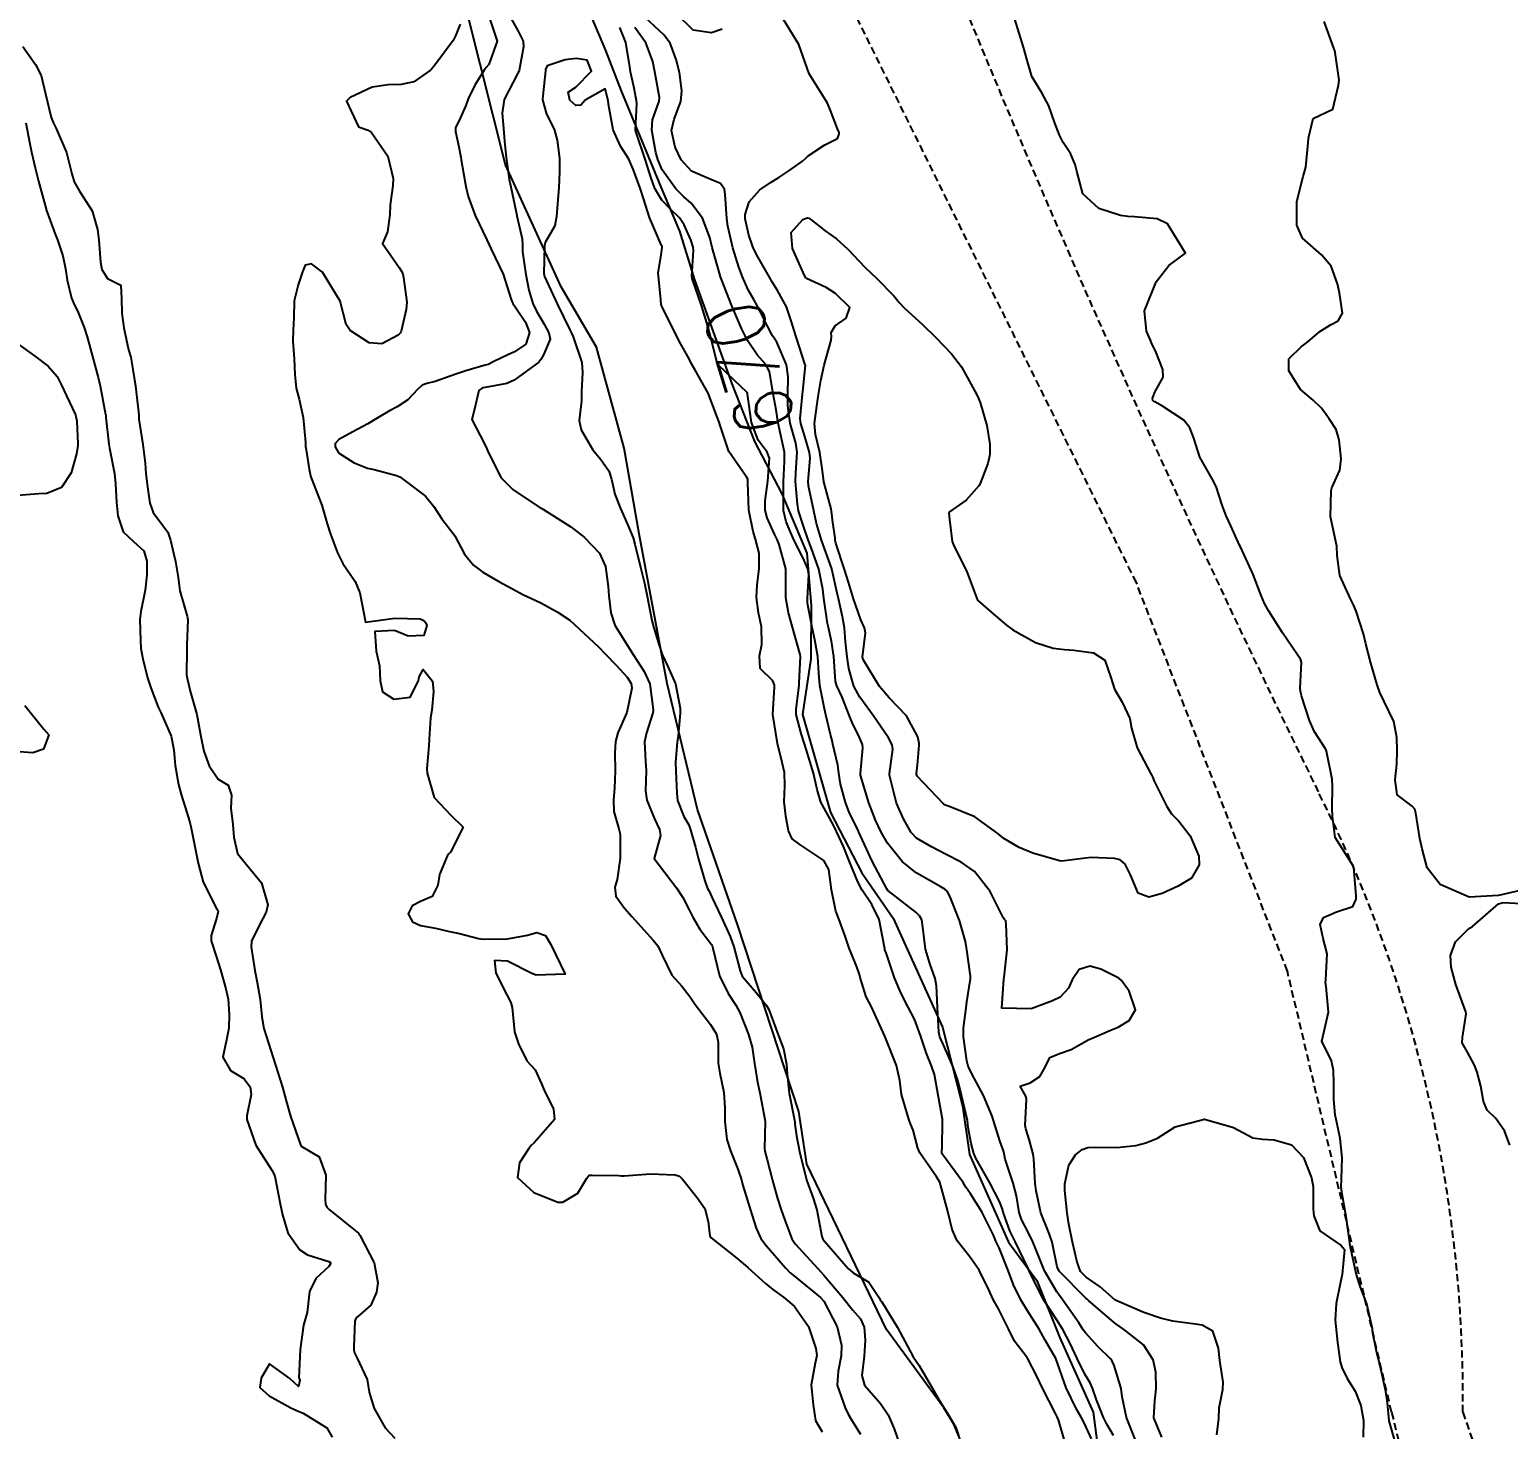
# Model space of a CAD drawing. Header units: metres. Extents: x 292545 to 299085, y 7450245 to 7463078.
# Drawn here: x 296262.7 to 296364.2, y 7455748.8 to 7455844.9 of the extents above; entities that cross this region are included whole.
import ezdxf
from ezdxf.enums import TextEntityAlignment as Align

# ---------------------------------------------------------------- set-up
doc = ezdxf.new("R2010")
doc.units = ezdxf.units.M
doc.linetypes.add('DASHED', pattern=[0.75, 0.5, -0.25])
for name, color, linetype in [('Cotas', 45, 'Continuous'), ('Curvas de Nivel 1m', 11, 'Continuous'), ('Curvas de Nivel 5m', 15, 'Continuous'), ('Hidrografia', 140, 'Continuous'), ('Vias Secundárias', 230, 'DASHED')]:
    doc.layers.add(name, color=color, linetype=linetype)
doc.styles.add('Style-STANDARD', font='STANDARD.shx')

msp = doc.modelspace()

# ---------------------------------------------------------------- linework, layer by layer
at = {"layer": 'Curvas de Nivel 1m', "flags": 128}
for points, elevation in [([(296295.49, 7455846.09), (296296.22, 7455844.77), (296296.56, 7455844.08), (296296.58, 7455843.7), (296296.29, 7455842.08), (296296.26, 7455842.01), (296296.19, 7455841.89), (296295.24, 7455840.09), (296295.11, 7455839.14), (296295.21, 7455838.09), (296295.27, 7455837.22), (296295.38, 7455836.1), (296295.6, 7455834.59), (296295.7, 7455834.09), (296296.08, 7455832.35), (296296.12, 7455832.13), (296296.13, 7455832.09), (296296.48, 7455830.51), (296296.5, 7455830.08), (296296.51, 7455829.62), (296296.74, 7455828.08), (296296.94, 7455827), (296297.21, 7455826.07), (296297.48, 7455825.55), (296297.99, 7455824.67), (296298.32, 7455824.06), (296298.4, 7455823.64), (296297.96, 7455822.55), (296297.78, 7455822.24), (296297.64, 7455822.06), (296295.94, 7455820.81), (296295.44, 7455820.59), (296293.94, 7455820.32), (296293.76, 7455820.28), (296293.52, 7455820.11), (296293.21, 7455818.82), (296293.02, 7455818.12), (296293.89, 7455816.44), (296294.07, 7455816.11), (296294.17, 7455815.82), (296295.04, 7455814.1), (296295.85, 7455813.31), (296297.73, 7455812.06), (296297.8, 7455812.02), (296297.83, 7455812), (296297.96, 7455811.93), (296299.82, 7455810.74), (296300.75, 7455810.03), (296301.8, 7455808.94), (296302.2, 7455808.01), (296302.4, 7455806.64), (296302.44, 7455806.01), (296302.57, 7455804.83), (296302.85, 7455804), (296303.72, 7455802.59), (296304.1, 7455801.99), (296304.87, 7455800.81), (296305.25, 7455799.97), (296305.48, 7455798.17), (296305.45, 7455797.97), (296305.02, 7455796.61), (296304.89, 7455795.98), (296304.95, 7455794.65), (296305, 7455793.98), (296304.96, 7455792.62), (296305.04, 7455791.98), (296305.58, 7455790.7), (296305.91, 7455789.97), (296305.98, 7455789.55), (296305.55, 7455787.97), (296307.09, 7455785.95), (296307.52, 7455785.3), (296307.98, 7455784.41), (296308.2, 7455783.94), (296308.68, 7455783.11), (296309.48, 7455782.07), (296309.56, 7455781.92), (296309.59, 7455781.81), (296310.04, 7455779.91), (296310.64, 7455778.71), (296311.16, 7455777.9), (296311.43, 7455777.39), (296312.03, 7455775.89), (296312.28, 7455775.01), (296312.44, 7455773.89), (296312.65, 7455772.61), (296312.8, 7455771.89), (296313.16, 7455770.06), (296313.18, 7455769.88), (296313.13, 7455768.06), (296313.15, 7455767.88), (296313.3, 7455767.29), (296313.67, 7455765.87), (296314.02, 7455764.62), (296314.27, 7455763.86), (296314.52, 7455763.13), (296315.01, 7455761.85), (296315.24, 7455761.51), (296316.78, 7455759.83), (296317.21, 7455759.37), (296318.5, 7455757.82), (296319.18, 7455756.99), (296319.73, 7455756.36), (296319.98, 7455755.8), (296320.05, 7455754.91), (296319.96, 7455753.8), (296319.81, 7455752.48), (296320, 7455751.8), (296321.1, 7455750.56), (296321.62, 7455749.77), (296322.04, 7455748.81), (296322.39, 7455747.77)], 669), ([(296338.61, 7455748.04), (296337.98, 7455749.58), (296337.69, 7455751.01), (296337.61, 7455751.59), (296337.14, 7455753.15), (296337.01, 7455753.46), (296336.9, 7455753.59), (296336.01, 7455754.47), (296335.16, 7455755.4), (296335.01, 7455755.62), (296334.7, 7455756.09), (296333.62, 7455757.64), (296333.2, 7455758.22), (296332.35, 7455759.65), (296331.75, 7455761.14), (296331.56, 7455761.66), (296331.25, 7455762.28), (296330.77, 7455763.18), (296330.61, 7455763.67), (296330.42, 7455764.82), (296330.2, 7455765.68), (296329.66, 7455767.33), (296329.58, 7455767.69), (296329.53, 7455767.9), (296329.32, 7455768.52), (296328.94, 7455769.69), (296328.75, 7455770.29), (296328.16, 7455771.7), (296327.37, 7455773.18), (296327.12, 7455773.71), (296327.01, 7455774.09), (296326.79, 7455775.72), (296326.8, 7455776.32), (296326.97, 7455777.71), (296327.03, 7455778.12), (296327.27, 7455779.71), (296327.27, 7455779.9), (296327.02, 7455781.71), (296326.92, 7455782.28), (296326.51, 7455783.72), (296325.86, 7455785.39), (296325.67, 7455785.73), (296325.52, 7455785.87), (296325.23, 7455786.03), (296323.54, 7455786.99), (296322.57, 7455787.77), (296321.57, 7455789.02), (296321.14, 7455789.78), (296320.75, 7455790.61), (296320.29, 7455791.79), (296319.73, 7455793.69), (296319.72, 7455793.8), (296319.88, 7455795.56), (296319.86, 7455795.8), (296319.65, 7455796.28), (296319.15, 7455797.3), (296318.95, 7455797.81), (296318.46, 7455799.04), (296318.09, 7455799.82), (296318, 7455800.13), (296317.88, 7455801.83), (296317.73, 7455802.89), (296317.53, 7455803.83), (296317.46, 7455804.11), (296317.21, 7455805.84), (296317.14, 7455806.46), (296316.86, 7455807.84), (296316.33, 7455809.32), (296316.13, 7455809.85), (296315.82, 7455810.72), (296315.46, 7455811.85), (296315.39, 7455812.3), (296315.26, 7455813.86), (296315.27, 7455814.46), (296315.37, 7455815.86), (296315.27, 7455816.48), (296314.89, 7455817.86), (296314.73, 7455819.05), (296314.73, 7455819.86), (296314.75, 7455821.05), (296314.64, 7455821.86), (296313.97, 7455823.43), (296313.79, 7455823.7), (296313.68, 7455823.87), (296313.34, 7455824.52), (296312.64, 7455825.89), (296312.42, 7455826.3), (296312.01, 7455827.02), (296311.62, 7455827.9), (296311.37, 7455828.57), (296310.95, 7455829.91), (296310.6, 7455831.38), (296310.53, 7455831.92), (296310.43, 7455833.58), (296310.38, 7455833.92), (296310.1, 7455834.31), (296309.44, 7455834.59), (296308.11, 7455835.17), (296307.4, 7455835.95), (296306.99, 7455836.82), (296306.74, 7455837.96), (296306.92, 7455838.73), (296307.38, 7455839.95), (296307.45, 7455840.67), (296307.29, 7455841.95), (296307.07, 7455842.83), (296306.64, 7455843.96), (296306.22, 7455844.52), (296304.63, 7455845.99)], 671), ([(296310.23, 7455844.91), (296309.48, 7455844.67), (296308.23, 7455844.85), (296307.08, 7455845.96)], 672), ([(296292.23, 7455845.26), (296291.91, 7455844.45), (296291.75, 7455844.14), (296290.49, 7455842.45), (296290.26, 7455842.16), (296290.19, 7455842.09), (296289.04, 7455841.31), (296288.18, 7455841.12), (296287.28, 7455841.09), (296286.18, 7455840.93), (296284.67, 7455840.22), (296284.43, 7455839.96), (296285.26, 7455838.21), (296285.91, 7455837.97), (296286.14, 7455837.82), (296287.26, 7455836.19), (296287.63, 7455834.66), (296287.61, 7455834.18), (296287.42, 7455832.85), (296287.39, 7455832.19), (296287.24, 7455831.01), (296286.89, 7455830.19), (296288.03, 7455828.54), (296288.26, 7455828.18), (296288.33, 7455827.86), (296288.56, 7455826.17), (296288.52, 7455825.66), (296288.17, 7455824.18), (296288.11, 7455824.05), (296287.98, 7455823.91), (296286.86, 7455823.3), (296285.97, 7455823.37), (296284.67, 7455824.22), (296284.4, 7455824.63), (296284, 7455826.23), (296282.77, 7455828.24), (296282.03, 7455828.81), (296281.58, 7455828.71), (296281.41, 7455828.26), (296281.1, 7455827.35), (296280.83, 7455826.27), (296280.82, 7455825.1), (296280.77, 7455824.27), (296280.75, 7455823.49), (296280.83, 7455822.27), (296280.88, 7455821.21), (296280.98, 7455820.26), (296281.17, 7455819.5), (296281.45, 7455818.26), (296281.6, 7455816.54), (296281.62, 7455816.25), (296281.65, 7455816.03), (296281.87, 7455814.7), (296281.96, 7455814.25), (296282.01, 7455814.1), (296282.72, 7455812.24), (296283.09, 7455810.96), (296283.32, 7455810.23), (296283.8, 7455808.97), (296284.18, 7455808.23), (296285.01, 7455806.98), (296285.35, 7455806.21), (296285.74, 7455804.21), (296287.75, 7455804.47), (296289.49, 7455804.42), (296289.74, 7455804.31), (296289.88, 7455804.16), (296289.94, 7455803.96), (296289.73, 7455803.29), (296288.67, 7455803.23), (296287.73, 7455803.63), (296286.38, 7455803.55), (296286.47, 7455802.2), (296286.7, 7455801.19), (296286.74, 7455800.19), (296286.9, 7455799.41), (296287.68, 7455798.91), (296288.79, 7455799.06), (296289.36, 7455800.16), (296289.41, 7455800.45), (296289.7, 7455800.94), (296290.34, 7455800.15), (296290.4, 7455799.44), (296290.28, 7455798.15), (296290.2, 7455797.62), (296290.11, 7455796.16), (296290.08, 7455795.71), (296289.95, 7455794.16), (296289.96, 7455793.82), (296290.45, 7455792.15), (296291.59, 7455790.95), (296292.43, 7455790.13), (296291.56, 7455788.41), (296291.42, 7455788.27), (296291.33, 7455788.14), (296290.81, 7455786.87), (296290.69, 7455786.15), (296290.3, 7455785.37), (296289.51, 7455785.01), (296288.94, 7455784.73), (296288.66, 7455784.17), (296288.96, 7455783.63), (296289.5, 7455783.38), (296290.53, 7455783.19), (296291.49, 7455782.97), (296292.18, 7455782.82), (296293.49, 7455782.48), (296293.81, 7455782.43), (296295.49, 7455782.45), (296296.86, 7455782.7), (296297.49, 7455782.89), (296298.1, 7455782.68), (296298.46, 7455782.06), (296299.45, 7455780.04), (296297.45, 7455779.97), (296297.14, 7455780.07), (296295.47, 7455780.92), (296294.59, 7455780.97), (296294.67, 7455780.1), (296295.44, 7455778.62), (296295.72, 7455778.09), (296295.79, 7455777.73), (296295.96, 7455776.08), (296296.24, 7455775.24), (296296.81, 7455774.08), (296297.38, 7455773.46), (296297.81, 7455772.51), (296298, 7455772.06), (296298.64, 7455770.75), (296298.7, 7455770.05), (296297.32, 7455768.45), (296297.11, 7455768.27), (296296.95, 7455768.07), (296296.3, 7455767.08), (296296.16, 7455766.08), (296297.28, 7455765.04), (296298.93, 7455764.38), (296299.27, 7455764.38), (296300.3, 7455765), (296300.93, 7455766.02), (296301.09, 7455766.23), (296301.3, 7455766.24), (296303.1, 7455766.2), (296303.29, 7455766.19), (296303.49, 7455766.19), (296305.3, 7455766.31), (296306.99, 7455766.25), (296307.29, 7455766.15), (296307.5, 7455765.95), (296308.49, 7455764.71), (296309.04, 7455763.93), (296309.25, 7455763.04), (296309.38, 7455762.06), (296309.46, 7455761.93), (296311.22, 7455760.54), (296311.99, 7455759.89), (296313.2, 7455758.78), (296313.71, 7455758.38), (296314.43, 7455757.86), (296314.85, 7455757.51), (296315.19, 7455757.2), (296316.15, 7455755.84), (296316.66, 7455754.33), (296316.72, 7455753.84), (296316.61, 7455753.31), (296316.32, 7455751.84), (296316.47, 7455750.47), (296316.57, 7455749.84), (296316.64, 7455749.39), (296317.08, 7455748.61)], 671), ([(296335.58, 7455748.12), (296335.09, 7455749.17), (296334.86, 7455749.62), (296334.55, 7455750.17), (296333.84, 7455751.63), (296333.14, 7455753.64), (296332.41, 7455754.91), (296331.99, 7455755.65), (296331.18, 7455756.91), (296330.72, 7455757.67), (296330.23, 7455758.7), (296329.86, 7455759.68), (296329.24, 7455761.23), (296329.02, 7455761.69), (296328.84, 7455762.11), (296328.04, 7455763.7), (296327.28, 7455764.94), (296326.96, 7455765.4), (296326.76, 7455765.72), (296325.31, 7455767.72), (296325.3, 7455767.74), (296325.32, 7455768.27), (296325.36, 7455769.73), (296325.34, 7455770.07), (296325.06, 7455771.73), (296324.79, 7455773.15), (296324.6, 7455773.74), (296324.24, 7455774.59), (296323.86, 7455775.75), (296323.42, 7455776.95), (296323, 7455777.76), (296322.5, 7455778.71), (296322.06, 7455779.77), (296321.47, 7455781.49), (296321.4, 7455781.71), (296321.38, 7455781.78), (296321.36, 7455781.89), (296321, 7455783.79), (296320.49, 7455784.81), (296319.83, 7455785.8), (296319.53, 7455786.38), (296318.95, 7455787.81), (296318.54, 7455788.79), (296318.07, 7455789.82), (296317.91, 7455790.16), (296317.58, 7455790.76), (296316.99, 7455791.84), (296316.74, 7455792.7), (296316.48, 7455793.84), (296315.99, 7455795.49), (296315.88, 7455795.85), (296315.65, 7455796.56), (296315.31, 7455797.85), (296315.29, 7455798.23), (296315.5, 7455799.85), (296315.51, 7455800.03), (296315.59, 7455801.85), (296315.57, 7455801.99), (296315.05, 7455803.86), (296314.77, 7455804.84), (296314.59, 7455805.86), (296314.6, 7455807.04), (296314.59, 7455807.86), (296314.14, 7455809.54), (296313.99, 7455809.87), (296313.82, 7455810.23), (296313.31, 7455811.36), (296313.18, 7455811.88), (296313.18, 7455812.54), (296313.36, 7455813.88), (296313.46, 7455815.45), (296313.31, 7455815.88), (296312.7, 7455816.7), (296312.23, 7455817.9), (296311.97, 7455819.86), (296311.97, 7455819.9), (296311.96, 7455819.93), (296311.93, 7455819.97), (296311.04, 7455820.81), (296309.95, 7455821.86), (296309.91, 7455821.92), (296309.88, 7455821.99), (296309.4, 7455823.93), (296309.17, 7455824.74), (296308.8, 7455825.93), (296308.16, 7455827.8), (296308.14, 7455827.94), (296308.26, 7455829.72), (296308.23, 7455829.94), (296308.06, 7455830.44), (296307.6, 7455831.48), (296307.29, 7455831.95), (296306.68, 7455832.56), (296306.08, 7455833.17), (296305.6, 7455833.97), (296305.32, 7455834.76), (296304.94, 7455835.98), (296304.31, 7455837.82), (296304.28, 7455837.99), (296304.35, 7455839.81), (296304.34, 7455839.99), (296304.18, 7455840.86), (296303.92, 7455841.99), (296303.87, 7455842.32), (296303.61, 7455844), (296303.2, 7455845.03)], 669), ([(296340.4, 7455748.23), (296339.86, 7455749.56), (296339.93, 7455750.74), (296340.01, 7455751.56), (296339.99, 7455752.71), (296339.82, 7455753.56), (296339.15, 7455754.59), (296337.87, 7455755.58), (296337.17, 7455756.08), (296335.38, 7455757.62), (296335.28, 7455757.71), (296335.19, 7455757.78), (296333.37, 7455759.64), (296333.22, 7455759.94), (296332.88, 7455761.64), (296332.67, 7455762.22), (296332.1, 7455763.65), (296331.78, 7455765.15), (296331.72, 7455765.66), (296331.62, 7455767.35), (296331.58, 7455767.66), (296331.32, 7455768.6), (296331.07, 7455769.4), (296331.03, 7455769.66), (296331.12, 7455771.43), (296331.06, 7455771.66), (296330.69, 7455772.35), (296331.37, 7455772.56), (296332.03, 7455773), (296332.41, 7455773.65), (296332.73, 7455774.31), (296333.39, 7455774.58), (296334.18, 7455774.85), (296335.4, 7455775.54), (296335.57, 7455775.62), (296336.85, 7455776.16), (296337.42, 7455776.4), (296338.16, 7455776.85), (296338.59, 7455777.58), (296338.17, 7455778.86), (296337.65, 7455779.59), (296337.45, 7455779.76), (296336.23, 7455780.38), (296335.46, 7455780.57), (296334.74, 7455780.35), (296334.26, 7455779.63), (296334, 7455779.08), (296333.44, 7455778.44), (296332.9, 7455778.19), (296331.43, 7455777.66), (296329.43, 7455777.69), (296329.57, 7455779.69), (296329.59, 7455779.83), (296329.78, 7455781.69), (296329.72, 7455783.46), (296329.69, 7455783.69), (296329.6, 7455783.79), (296329.51, 7455783.93), (296328.63, 7455785.7), (296327.54, 7455787.08), (296326.62, 7455787.72), (296325.56, 7455788.26), (296324.59, 7455788.77), (296323.57, 7455789.37), (296323.2, 7455789.76), (296322.66, 7455790.69), (296322.2, 7455791.77), (296321.7, 7455793.7), (296321.7, 7455793.78), (296321.93, 7455795.49), (296321.89, 7455795.78), (296321.65, 7455796.26), (296320.59, 7455797.79), (296319.68, 7455799.04), (296319.26, 7455799.81), (296318.91, 7455801.02), (296318.8, 7455801.81), (296318.7, 7455802.84), (296318.62, 7455803.82), (296318.49, 7455804.56), (296318.2, 7455805.82), (296318.12, 7455806.18), (296317.78, 7455807.74), (296317.76, 7455807.83), (296317.75, 7455807.86), (296317.03, 7455809.84), (296316.69, 7455810.98), (296316.51, 7455811.84), (296316.15, 7455813.56), (296316.13, 7455813.85), (296316.27, 7455815.46), (296316.22, 7455815.85), (296315.89, 7455816.94), (296315.62, 7455817.85), (296315.58, 7455818.18), (296315.73, 7455819.85), (296315.75, 7455820.04), (296315.94, 7455821.85), (296315.93, 7455821.87), (296315.27, 7455823.86), (296314.95, 7455824.89), (296314.63, 7455825.86), (296314.01, 7455826.98), (296313.67, 7455827.53), (296313.46, 7455827.88), (296312.66, 7455829.28), (296312.36, 7455829.9), (296312.27, 7455830.11), (296312.06, 7455830.76), (296311.8, 7455831.9), (296311.8, 7455832.18), (296312.08, 7455833.05), (296312.8, 7455833.89), (296313.58, 7455834.4), (296314.11, 7455834.72), (296314.79, 7455835.18), (296315.73, 7455835.85), (296315.94, 7455836.04), (296316.13, 7455836.22), (296317.28, 7455836.98), (296318.14, 7455837.41), (296318.25, 7455837.71), (296318.25, 7455837.82), (296318.15, 7455838.07), (296317.67, 7455839.34), (296317.46, 7455839.83), (296316.19, 7455841.85), (296315.48, 7455843.86), (296314.24, 7455845.87)], 672), ([(296356.38, 7455748.07), (296356.01, 7455749.37), (296355.9, 7455750.59), (296355.79, 7455751.37), (296355.39, 7455753.13), (296355.33, 7455753.38), (296355.15, 7455754.15), (296354.9, 7455755.38), (296354.87, 7455755.68), (296354.49, 7455757.39), (296354.06, 7455758.53), (296353.77, 7455759.39), (296353.37, 7455761.26), (296353.34, 7455761.4), (296353.24, 7455762.09), (296353.06, 7455763.4), (296352.79, 7455764.92), (296352.73, 7455765.41), (296352.75, 7455765.95), (296352.79, 7455767.41), (296352.66, 7455768.75), (296352.51, 7455769.41), (296352.31, 7455770.38), (296352.23, 7455771.42), (296352.23, 7455772.56), (296352.2, 7455773.42), (296352.05, 7455774.08), (296351.4, 7455775.43), (296351.86, 7455777.42), (296351.69, 7455779.18), (296351.65, 7455779.43), (296351.66, 7455779.63), (296351.76, 7455781.43), (296351.49, 7455782.47), (296351.29, 7455783.43), (296351.51, 7455783.91), (296352.41, 7455784.31), (296353.52, 7455784.67), (296353.75, 7455785.17), (296353.75, 7455785.4), (296353.6, 7455787.35), (296353.58, 7455787.4), (296353.54, 7455787.47), (296352.31, 7455789.41), (296352.12, 7455790.88), (296352.11, 7455791.41), (296352.12, 7455792.91), (296352.1, 7455793.42), (296351.71, 7455795.35), (296351.69, 7455795.42), (296351.64, 7455795.51), (296350.89, 7455796.67), (296350.56, 7455797.44), (296350, 7455799.14), (296349.92, 7455799.45), (296349.91, 7455799.66), (296350.01, 7455801.45), (296349.93, 7455801.66), (296349.72, 7455801.96), (296348.69, 7455803.46), (296347.76, 7455804.95), (296347.46, 7455805.47), (296347.23, 7455806.02), (296346.68, 7455807.48), (296345.81, 7455809.36), (296345.75, 7455809.49), (296345.15, 7455810.82), (296344.83, 7455811.51), (296344.56, 7455812.23), (296344.13, 7455813.52), (296343.86, 7455814.05), (296343.03, 7455815.53), (296342.6, 7455816.83), (296342.34, 7455817.54), (296341.91, 7455818.06), (296340.45, 7455819.02), (296339.92, 7455819.33), (296339.79, 7455819.43), (296339.78, 7455819.56), (296339.93, 7455819.99), (296340.49, 7455821.01), (296340.48, 7455821.55), (296339.97, 7455822.83), (296339.73, 7455823.32), (296339.62, 7455823.57), (296339.36, 7455824.19), (296339.21, 7455825.57), (296340.02, 7455827.56), (296340.9, 7455828.69), (296342.04, 7455829.54), (296340.8, 7455831.55), (296340.08, 7455831.9), (296338.53, 7455832.03), (296338.08, 7455832.05), (296337.56, 7455832.12), (296336.08, 7455832.6), (296334.99, 7455833.62), (296334.58, 7455835.16), (296334.46, 7455835.63), (296334.13, 7455836.37), (296333.63, 7455837.13), (296333.38, 7455837.64), (296333.05, 7455838.54), (296332.65, 7455839.65), (296332.18, 7455840.55), (296331.49, 7455841.67), (296331.18, 7455842.7), (296330.92, 7455843.67), (296330.32, 7455845.59)], 673), ([(296365.02, 7455785.78), (296363.52, 7455785.42), (296361.52, 7455785.31), (296359.53, 7455786.19), (296358.63, 7455787.34), (296358.28, 7455788.63), (296358.13, 7455789.34), (296357.86, 7455791.08), (296357.79, 7455791.35), (296357.6, 7455791.56), (296356.58, 7455792.34), (296356.44, 7455793.37), (296356.55, 7455794.45), (296356.56, 7455795.37), (296356.55, 7455796.27), (296356.35, 7455797.37), (296355.68, 7455798.75), (296355.37, 7455799.38), (296355.19, 7455799.89), (296354.76, 7455801.39), (296354.42, 7455802.7), (296354.25, 7455803.39), (296353.76, 7455804.96), (296353.58, 7455805.4), (296353.36, 7455805.81), (296352.63, 7455807.41), (296352.45, 7455808.77), (296352.43, 7455809.41), (296352.03, 7455811.22), (296352, 7455811.42), (296352.03, 7455813.24), (296352.08, 7455813.42), (296352.64, 7455814.64), (296352.73, 7455815.41), (296352.59, 7455816.72), (296352.37, 7455817.42), (296351.91, 7455818.15), (296351.38, 7455818.89), (296350.8, 7455819.44), (296349.93, 7455820.18), (296349.12, 7455821.46), (296349.14, 7455822.28), (296349.97, 7455823.1), (296350.44, 7455823.44), (296351.26, 7455824.15), (296351.99, 7455824.62), (296352.51, 7455824.9), (296352.81, 7455825.41), (296352.62, 7455826.81), (296352.47, 7455827.42), (296352.04, 7455828.65), (296351.37, 7455829.43), (296350.06, 7455830.56), (296349.68, 7455831.45), (296349.69, 7455833.05), (296349.77, 7455833.44), (296350.11, 7455834.8), (296350.26, 7455835.29), (296350.3, 7455835.44), (296350.46, 7455837.11), (296350.47, 7455837.44), (296350.81, 7455838.78), (296352.16, 7455839.42), (296352.53, 7455841.07), (296352.58, 7455841.42), (296352.31, 7455843.32), (296352.28, 7455843.42), (296352.21, 7455843.62), (296351.55, 7455845.43)], 674), ([(296262.21, 7455843.73), (296263.07, 7455842.48), (296263.45, 7455841.74), (296263.76, 7455840.47), (296264.15, 7455838.85), (296264.3, 7455838.46), (296264.5, 7455838.09), (296265.21, 7455836.45), (296265.57, 7455834.98), (296265.73, 7455834.44), (296266.09, 7455833.79), (296266.96, 7455832.43), (296267.32, 7455831.17), (296267.42, 7455830.43), (296267.53, 7455828.92), (296267.62, 7455828.42), (296268.02, 7455827.8), (296268.94, 7455827.33), (296268.97, 7455826.41), (296269, 7455825.41), (296269.13, 7455824.4), (296269.46, 7455822.89), (296269.61, 7455822.4), (296269.67, 7455822.12), (296269.93, 7455820.4), (296270.15, 7455818.63), (296270.16, 7455818.4), (296270.17, 7455818.14), (296270.44, 7455816.39), (296270.59, 7455815.11), (296270.65, 7455814.39), (296270.75, 7455813.49), (296270.92, 7455812.38), (296271.16, 7455811.72), (296271.82, 7455810.84), (296272.15, 7455810.37), (296272.34, 7455809.83), (296272.68, 7455808.36), (296272.87, 7455807.26), (296272.99, 7455806.36), (296273.48, 7455804.61), (296273.53, 7455804.35), (296273.47, 7455802.61), (296273.46, 7455802.35), (296273.45, 7455800.59), (296273.48, 7455800.35), (296273.68, 7455799.46), (296274.02, 7455798.35), (296274.14, 7455797.87), (296274.42, 7455796.34), (296274.64, 7455795.33), (296274.99, 7455794.34), (296275.61, 7455793.42), (296276.29, 7455793), (296276.53, 7455792.32), (296276.49, 7455791.42), (296276.63, 7455790.31), (296276.69, 7455789.44), (296276.94, 7455788.31), (296277.54, 7455787.58), (296278.58, 7455786.29), (296279.02, 7455784.78), (296278.92, 7455784.29), (296278.42, 7455783.36), (296277.9, 7455782.3), (296277.87, 7455781.91), (296278.12, 7455780.29), (296278.28, 7455779.46), (296278.5, 7455778.29), (296278.61, 7455777.1), (296278.74, 7455776.29), (296279.38, 7455774.28), (296280.04, 7455772.27), (296280.29, 7455771.33), (296280.58, 7455770.27), (296281.26, 7455768.32), (296281.28, 7455768.26), (296281.31, 7455768.23), (296282.54, 7455767.48), (296283, 7455766.23), (296282.95, 7455764.55), (296282.98, 7455764.23), (296283.07, 7455764.04), (296283.26, 7455763.84), (296285.03, 7455762.43), (296285.24, 7455762.25), (296285.28, 7455762.21), (296285.34, 7455762.11), (296286.32, 7455760.2), (296286.57, 7455758.83), (296286.48, 7455758.2), (296286.09, 7455757.3), (296285.18, 7455756.5), (296285.04, 7455756.35), (296284.99, 7455756.21), (296284.92, 7455754.44), (296284.92, 7455754.21), (296284.97, 7455754.04), (296285.14, 7455753.71), (296285.84, 7455752.2), (296285.97, 7455751.34), (296286.32, 7455750.2), (296287.08, 7455748.88), (296287.75, 7455748.18)], 672), ([(296333.83, 7455747.63), (296333.31, 7455749.42), (296333.22, 7455749.64), (296333.1, 7455749.86), (296332.19, 7455751.65), (296331.86, 7455752.39), (296331.18, 7455753.67), (296331.17, 7455753.7), (296331.14, 7455753.73), (296330.3, 7455754.82), (296329.88, 7455755.68), (296329.18, 7455757.09), (296328.83, 7455757.69), (296328.53, 7455758.36), (296327.87, 7455759.7), (296327.23, 7455760.62), (296326.35, 7455761.72), (296326.01, 7455762.49), (296325.72, 7455763.73), (296325.62, 7455764.08), (296325.28, 7455765.34), (296325.17, 7455765.74), (296324.93, 7455766.11), (296323.8, 7455767.76), (296323.65, 7455768.09), (296323.33, 7455769.33), (296323.16, 7455769.76), (296323.03, 7455770.07), (296322.54, 7455771.77), (296322.42, 7455772.72), (296322.19, 7455773.77), (296321.4, 7455775.78), (296320.47, 7455777.79), (296320.11, 7455778.47), (296319.69, 7455779.81), (296319.65, 7455780), (296319.46, 7455780.54), (296318.94, 7455781.82), (296318.66, 7455782.64), (296318.22, 7455783.82), (296318.03, 7455784.35), (296317.73, 7455785.83), (296317.54, 7455787.21), (296317.2, 7455787.83), (296315.56, 7455788.93), (296315.03, 7455789.32), (296314.77, 7455789.86), (296314.59, 7455790.87), (296314.48, 7455791.87), (296314.52, 7455792.95), (296314.49, 7455793.87), (296314.33, 7455794.57), (296314.01, 7455795.87), (296313.7, 7455797.85), (296313.69, 7455797.87), (296313.82, 7455799.74), (296313.81, 7455799.87), (296313.7, 7455800.16), (296312.84, 7455801.02), (296312.79, 7455801.88), (296312.94, 7455802.67), (296312.93, 7455803.88), (296312.71, 7455804.84), (296312.57, 7455805.89), (296312.63, 7455806.75), (296312.77, 7455807.89), (296312.75, 7455808.94), (296312.52, 7455809.89), (296312.35, 7455810.42), (296312.04, 7455811.9), (296311.98, 7455813.78), (296311.99, 7455813.9), (296311.98, 7455814.01), (296311.87, 7455814.2), (296310.68, 7455815.91), (296310.05, 7455817.77), (296310.01, 7455817.92), (296309.91, 7455818.23), (296309.26, 7455819.93), (296308.35, 7455821.54), (296308.12, 7455821.94), (296307.96, 7455822.28), (296307.35, 7455823.34), (296307.04, 7455823.95), (296306.08, 7455825.89), (296306.03, 7455825.97), (296306.03, 7455825.99), (296306.01, 7455826.33), (296305.84, 7455827.97), (296305.83, 7455828.17), (296306.04, 7455829.43), (296306.1, 7455829.93), (296306.09, 7455829.97), (296306.09, 7455830), (296306.05, 7455830.07), (296305.22, 7455831.98), (296304.84, 7455833.23), (296304.59, 7455833.99), (296304.11, 7455835.31), (296303.82, 7455835.99), (296303.25, 7455836.88), (296302.74, 7455838), (296302.41, 7455839.77), (296302.4, 7455840.01), (296302.18, 7455840.81), (296300.81, 7455840.03), (296300.51, 7455839.69), (296300.17, 7455839.67), (296299.77, 7455840.04), (296299.64, 7455840.58), (296300.18, 7455840.93), (296301.25, 7455842.02), (296300.96, 7455842.78), (296300.2, 7455842.9), (296299.44, 7455842.81), (296298.2, 7455842.4), (296298.1, 7455842.15), (296298.09, 7455842.06), (296297.9, 7455840.34), (296297.88, 7455840.06), (296298.16, 7455839.07), (296298.69, 7455838.05), (296298.9, 7455837.29), (296299.04, 7455836.05), (296299.05, 7455835.11), (296299.01, 7455834.05), (296298.93, 7455833.2), (296298.84, 7455832.05), (296298.72, 7455831.4), (296298.06, 7455830.27), (296298.02, 7455830.06), (296297.98, 7455828.1), (296297.99, 7455828.06), (296297.99, 7455828.03), (296298.02, 7455827.93), (296298.88, 7455826.05), (296299.77, 7455824.26), (296299.88, 7455824.04), (296299.98, 7455823.8), (296300.59, 7455822.03), (296300.63, 7455821.35), (296300.56, 7455820.03), (296300.55, 7455819.4), (296300.4, 7455818.04), (296300.53, 7455817.4), (296301.35, 7455816.03), (296301.88, 7455815.37), (296302.43, 7455814.58), (296302.61, 7455814.01), (296302.86, 7455812.99), (296303.23, 7455812), (296303.42, 7455811.58), (296303.82, 7455810.7), (296304.12, 7455809.99), (296304.23, 7455809.56), (296304.62, 7455807.98), (296304.88, 7455806.87), (296305.06, 7455805.98), (296305.4, 7455804.32), (296305.48, 7455803.97), (296305.73, 7455803.12), (296306.11, 7455801.97), (296306.47, 7455801.2), (296307.01, 7455799.96), (296307.34, 7455798.29), (296307.34, 7455797.95), (296307.21, 7455796.39), (296307.14, 7455795.96), (296307.01, 7455794.58), (296307.03, 7455793.96), (296307.1, 7455792.46), (296307.16, 7455791.95), (296307.58, 7455790.86), (296307.92, 7455790.29), (296308.04, 7455789.94), (296308.38, 7455788.76), (296308.59, 7455787.93), (296309.02, 7455786.44), (296309.22, 7455785.92), (296309.32, 7455785.72), (296309.52, 7455785.32), (296310.18, 7455783.91), (296310.77, 7455782.62), (296311.03, 7455781.9), (296311.46, 7455780.27), (296311.59, 7455779.9), (296312.56, 7455778.77), (296313.26, 7455777.88), (296313.43, 7455777.6), (296314.06, 7455775.87), (296314.43, 7455774.9), (296314.63, 7455773.86), (296314.68, 7455773.16), (296314.82, 7455771.86), (296315.18, 7455770.01), (296315.21, 7455769.85), (296315.22, 7455769.74), (296315.32, 7455768.94), (296315.54, 7455767.85), (296315.6, 7455767.55), (296316.03, 7455765.84), (296316.47, 7455764.64), (296316.73, 7455763.84), (296317.07, 7455762.01), (296317.14, 7455761.83), (296317.24, 7455761.69), (296318.87, 7455759.81), (296319.21, 7455759.53), (296320.29, 7455758.88), (296321.02, 7455757.78), (296321.08, 7455757.67), (296321.19, 7455757.53), (296322.27, 7455755.77), (296323.15, 7455754.1), (296323.34, 7455753.76), (296323.74, 7455753.15), (296324.58, 7455751.75), (296325.11, 7455750.79), (296325.79, 7455749.73), (296326.26, 7455748.9), (296326.66, 7455747.72)], 668), ([(296262.41, 7455838.49), (296262.68, 7455837.04), (296262.8, 7455836.48), (296263.04, 7455835.4), (296263.28, 7455834.47), (296263.74, 7455832.81), (296263.83, 7455832.47), (296264.07, 7455831.78), (296264.43, 7455830.83), (296264.57, 7455830.46), (296264.94, 7455829.36), (296265.13, 7455828.45), (296265.25, 7455827.69), (296265.55, 7455826.45), (296265.67, 7455826.12), (296265.99, 7455825.45), (296266.41, 7455824.44), (296266.61, 7455823.8), (296266.98, 7455822.43), (296267.38, 7455820.99), (296267.51, 7455820.42), (296267.88, 7455818.45), (296267.89, 7455818.42), (296267.91, 7455818.25), (296268.1, 7455816.42), (296268.15, 7455816.15), (296268.5, 7455814.41), (296268.57, 7455813.7), (296268.64, 7455812.41), (296268.73, 7455811.51), (296269.08, 7455810.41), (296269.81, 7455809.73), (296270.5, 7455809.09), (296270.72, 7455808.39), (296270.72, 7455807.44), (296270.6, 7455806.39), (296270.3, 7455804.94), (296270.24, 7455804.39), (296270.28, 7455802.94), (296270.31, 7455802.39), (296270.43, 7455801.67), (296270.76, 7455800.38), (296271, 7455799.7), (296271.49, 7455798.37), (296271.67, 7455798), (296272.38, 7455796.36), (296272.56, 7455795.43), (296272.65, 7455794.36), (296272.9, 7455793.06), (296273.08, 7455792.36), (296273.58, 7455790.77), (296273.7, 7455790.35), (296273.74, 7455790.18), (296274.11, 7455788.34), (296274.24, 7455787.65), (296274.59, 7455786.34), (296275.51, 7455784.54), (296275.59, 7455784.42), (296275.61, 7455784.33), (296275.5, 7455783.86), (296275.14, 7455782.68), (296275.13, 7455782.33), (296275.47, 7455781.26), (296275.77, 7455780.33), (296276.15, 7455779.03), (296276.3, 7455778.32), (296276.36, 7455777.25), (296276.35, 7455776.32), (296276.19, 7455775.53), (296275.93, 7455774.32), (296276.47, 7455773.41), (296277.37, 7455772.86), (296277.8, 7455772.3), (296277.89, 7455771.76), (296277.58, 7455770.3), (296277.58, 7455770.05), (296278.21, 7455768.29), (296279.3, 7455766.58), (296279.46, 7455766.28), (296279.52, 7455766.05), (296279.86, 7455764.27), (296280.02, 7455763.51), (296280.4, 7455762.27), (296281.23, 7455761.1), (296281.74, 7455760.76), (296283.22, 7455760.3), (296283.32, 7455760.23), (296283.32, 7455760.13), (296283.22, 7455759.96), (296282.31, 7455759.14), (296281.88, 7455758.25), (296281.73, 7455756.81), (296281.57, 7455756.25), (296281.48, 7455755.94), (296281.24, 7455754.26), (296281.16, 7455752.3), (296281.17, 7455752.26), (296281.22, 7455752.16), (296281.12, 7455751.71), (296280.54, 7455752.27), (296279.13, 7455753.28), (296278.57, 7455752.29), (296278.47, 7455751.64), (296279.11, 7455751.08), (296280.61, 7455750.26), (296281.1, 7455750.03), (296281.46, 7455749.89), (296283.08, 7455748.87), (296283.44, 7455748.23)], 673), ([(296261.96, 7455823.25), (296263.01, 7455822.48), (296263.95, 7455821.78), (296264.55, 7455821.07), (296264.86, 7455820.46), (296265.2, 7455819.73), (296265.81, 7455818.44), (296265.91, 7455817.99), (296265.98, 7455816.44), (296265.98, 7455816.34), (296265.88, 7455815.76), (296265.53, 7455814.45), (296264.86, 7455813.44), (296263.84, 7455813.04), (296263.31, 7455813.01), (296261.85, 7455812.89)], 674), ([(296262.34, 7455798.48), (296263.65, 7455796.86), (296263.98, 7455796.47), (296263.63, 7455795.49), (296262.88, 7455795.23), (296261.63, 7455795.32)], 674), ([(296364.31, 7455768.28), (296363.94, 7455769.27), (296363.34, 7455770.12), (296362.75, 7455770.69), (296362.5, 7455771.29), (296362.31, 7455772.35), (296362.06, 7455773.3), (296361.87, 7455773.79), (296361.4, 7455774.67), (296361.04, 7455775.31), (296361.05, 7455775.67), (296361.31, 7455777.31), (296361.28, 7455777.45), (296360.6, 7455779.32), (296360.28, 7455780.5), (296360.24, 7455781.32), (296360.57, 7455782.24), (296361.5, 7455783.17), (296361.59, 7455783.22), (296361.74, 7455783.31), (296363.52, 7455784.86), (296363.85, 7455784.95), (296365.52, 7455784.85)], 674), ([(296344.18, 7455748.41), (296344.33, 7455749.51), (296344.35, 7455750.26), (296344.6, 7455751.51), (296344.62, 7455752.01), (296344.39, 7455753.51), (296344.31, 7455754.35), (296343.91, 7455755.51), (296343.17, 7455755.93), (296342.7, 7455756), (296341.17, 7455756.2), (296340.32, 7455756.42), (296339.18, 7455756.81), (296337.32, 7455757.59), (296337.19, 7455757.67), (296336.17, 7455758.57), (296335.21, 7455759.23), (296334.83, 7455759.62), (296334.59, 7455760.26), (296334.27, 7455761.63), (296334.02, 7455762.87), (296333.92, 7455763.63), (296333.75, 7455765.17), (296333.74, 7455765.64), (296334.02, 7455766.92), (296334.49, 7455767.63), (296334.95, 7455767.99), (296335.32, 7455768.12), (296335.86, 7455768.15), (296337.32, 7455768.12), (296338.63, 7455768.27), (296339.32, 7455768.44), (296340.11, 7455768.78), (296341.33, 7455769.55), (296343.34, 7455770.08), (296345.33, 7455769.5), (296346.65, 7455768.8), (296347.33, 7455768.7), (296348.12, 7455768.66), (296349.32, 7455768.32), (296350.14, 7455767.44), (296350.69, 7455766.04), (296350.79, 7455765.43), (296350.8, 7455763.9), (296350.85, 7455763.43), (296351.25, 7455762.4), (296352.73, 7455761.41), (296352.96, 7455761.13), (296352.8, 7455759.41), (296352.68, 7455758.88), (296352.37, 7455757.41), (296352.32, 7455756.27), (296352.4, 7455755.41), (296352.48, 7455754.73), (296352.66, 7455753.41), (296352.76, 7455753.03), (296353.13, 7455752.26), (296353.69, 7455751.39), (296354.08, 7455750.42), (296354.25, 7455749.39), (296354.24, 7455748.23)], 673)]:
    msp.add_lwpolyline(points, dxfattribs=dict(at, elevation=elevation))
at = {"layer": 'Curvas de Nivel 1m', "elevation": 673, "flags": 128}
msp.add_lwpolyline([(296338.21, 7455797.58), (296338.32, 7455796.92), (296338.72, 7455795.58), (296339.63, 7455793.82), (296339.73, 7455793.67), (296339.77, 7455793.57), (296339.89, 7455793.29), (296340.75, 7455791.55), (296341.08, 7455791.04), (296341.58, 7455790.53), (296342.36, 7455789.53), (296342.94, 7455788.14), (296342.97, 7455787.53), (296342.44, 7455786.62), (296341.53, 7455786.07), (296340.43, 7455785.56), (296339.52, 7455785.32), (296338.78, 7455785.58), (296338.26, 7455786.86), (296337.9, 7455787.59), (296337.55, 7455787.88), (296337.16, 7455787.98), (296335.55, 7455788.03), (296335.17, 7455788), (296333.55, 7455787.8), (296333.38, 7455787.81), (296331.55, 7455788.34), (296330.61, 7455788.72), (296329.57, 7455789.34), (296329.14, 7455789.69), (296327.58, 7455790.83), (296325.75, 7455791.57), (296325.59, 7455791.62), (296325.52, 7455791.66), (296325.42, 7455791.73), (296323.62, 7455793.63), (296323.57, 7455793.76), (296323.57, 7455793.81), (296323.63, 7455794.37), (296323.75, 7455795.76), (296323.75, 7455795.87), (296323.65, 7455796.32), (296322.87, 7455797.77), (296321.68, 7455799.01), (296321.03, 7455799.79), (296319.92, 7455801.58), (296319.86, 7455801.8), (296320.07, 7455803.46), (296319.99, 7455803.8), (296319.75, 7455804.35), (296319.37, 7455805.41), (296319.24, 7455805.81), (296318.9, 7455806.94), (296318.63, 7455807.82), (296318.02, 7455809.62), (296317.97, 7455809.83), (296317.97, 7455809.98), (296317.83, 7455811.04), (296317.73, 7455811.83), (296317.7, 7455811.97), (296317.19, 7455813.84), (296317.1, 7455814.6), (296316.93, 7455815.84), (296316.64, 7455817.09), (296316.57, 7455817.84), (296316.72, 7455819.04), (296316.84, 7455819.84), (296316.99, 7455820.79), (296317.23, 7455821.84), (296317.71, 7455823.56), (296317.73, 7455823.82), (296317.71, 7455824.09), (296317.98, 7455824.55), (296318.74, 7455825.07), (296318.99, 7455825.81), (296318.01, 7455826.76), (296317.36, 7455827.18), (296316.02, 7455827.8), (296315.97, 7455827.85), (296315.88, 7455827.99), (296315.06, 7455829.86), (296314.96, 7455830.96), (296315.77, 7455831.85), (296315.99, 7455831.93), (296316.07, 7455831.96), (296316.17, 7455831.94), (296316.31, 7455831.85), (296317.3, 7455831.06), (296318.06, 7455830.53), (296318.86, 7455829.81), (296320.03, 7455828.54), (296320.83, 7455827.79), (296322.01, 7455826.6), (296322.37, 7455826.14), (296322.71, 7455825.77), (296323.99, 7455824.62), (296324.9, 7455823.74), (296325.96, 7455822.63), (296326.66, 7455821.72), (296327.58, 7455820.07), (296327.75, 7455819.71), (296327.93, 7455819.28), (296328.4, 7455817.7), (296328.61, 7455816.41), (296328.61, 7455815.7), (296328.47, 7455815.1), (296327.94, 7455813.71), (296327.85, 7455813.55), (296326.98, 7455812.58), (296325.83, 7455811.78), (296325.8, 7455811.76), (296325.78, 7455811.73), (296325.78, 7455811.68), (296325.83, 7455811.24), (296326.01, 7455809.73), (296326.14, 7455809.4), (296327, 7455807.72), (296327.76, 7455805.71), (296328.82, 7455804.76), (296329.75, 7455803.99), (296330.18, 7455803.68), (296331.73, 7455802.81), (296332.95, 7455802.42), (296333.72, 7455802.32), (296334.37, 7455802.28), (296335.72, 7455802.09), (296336.5, 7455801.6), (296336.9, 7455800.39), (296337.17, 7455799.6), (296337.68, 7455798.7)], close=True, dxfattribs=at)
at = {"layer": 'Curvas de Nivel 5m', "elevation": 670, "flags": 128}
for points in [[(296294.24, 7455845.68), (296294.77, 7455844.1), (296294.2, 7455842.48), (296294.02, 7455842.29), (296293.87, 7455842.11), (296293.23, 7455841.07), (296292.78, 7455840.12), (296292.62, 7455839.67), (296292.15, 7455838.65), (296291.97, 7455838.31), (296291.9, 7455838.13), (296291.9, 7455837.89), (296292.13, 7455836.83), (296292.27, 7455836.13), (296292.3, 7455835.95), (296292.62, 7455834.12), (296292.79, 7455833.42), (296293.25, 7455832.12), (296294.06, 7455830.46), (296294.21, 7455830.11), (296294.35, 7455829.8), (296295.18, 7455828.1), (296295.74, 7455826.36), (296295.84, 7455826.09), (296296, 7455825.84), (296296.71, 7455824.8), (296296.98, 7455824.08), (296296.75, 7455823.29), (296295.96, 7455822.75), (296295.5, 7455822.56), (296294.54, 7455822.1), (296294.15, 7455821.9), (296293.95, 7455821.84), (296292.62, 7455821.45), (296291.94, 7455821.22), (296290.51, 7455820.73), (296289.94, 7455820.59), (296289.62, 7455820.48), (296289.29, 7455820.17), (296288.63, 7455819.47), (296287.91, 7455818.98), (296287.38, 7455818.71), (296286.53, 7455818.2), (296285.9, 7455817.81), (296284.85, 7455817.26), (296283.89, 7455816.75), (296283.64, 7455816.47), (296283.64, 7455816.23), (296283.88, 7455815.83), (296284.95, 7455815.15), (296285.87, 7455814.78), (296286.33, 7455814.67), (296287.86, 7455814.28), (296288.08, 7455814.18), (296289.84, 7455812.85), (296290.42, 7455812.15), (296290.97, 7455811.29), (296291.81, 7455810.2), (296291.86, 7455810.13), (296292.53, 7455808.86), (296293.15, 7455808.12), (296293.79, 7455807.63), (296294.88, 7455807), (296295.77, 7455806.52), (296296.57, 7455806.08), (296297.39, 7455805.7), (296297.76, 7455805.52), (296298.9, 7455804.9), (296299.75, 7455804.34), (296300.07, 7455804.04), (296301.72, 7455802.5), (296302.22, 7455802.01), (296302.95, 7455801.25), (296303.7, 7455800.43), (296303.97, 7455799.99), (296304.02, 7455799.66), (296303.67, 7455797.99), (296303.05, 7455796.6), (296302.89, 7455796), (296302.85, 7455795.22), (296302.88, 7455794), (296302.82, 7455792.79), (296302.76, 7455792), (296302.79, 7455791.2), (296303.13, 7455790), (296303.21, 7455789.64), (296303.21, 7455788), (296303, 7455786.53), (296302.84, 7455786), (296302.91, 7455785.39), (296303.51, 7455784.57), (296304.02, 7455783.98), (296305.49, 7455782.37), (296305.8, 7455781.97), (296306.1, 7455781.34), (296306.76, 7455779.96), (296307.45, 7455779.2), (296307.99, 7455778.49), (296308.36, 7455777.94), (296309.41, 7455776.58), (296309.83, 7455775.92), (296309.94, 7455775.37), (296309.95, 7455773.91), (296310.06, 7455773.23), (296310.34, 7455771.91), (296310.41, 7455770.85), (296310.4, 7455769.91), (296310.55, 7455768.68), (296310.79, 7455767.91), (296311.29, 7455766.64), (296311.54, 7455765.9), (296311.65, 7455765.52), (296312.14, 7455763.89), (296312.55, 7455762.58), (296312.87, 7455761.88), (296313.24, 7455761.4), (296314.56, 7455759.86), (296314.88, 7455759.53), (296315.21, 7455759.26), (296316.98, 7455757.83), (296317.19, 7455757.58), (296318.12, 7455755.82), (296318.42, 7455754.55), (296318.4, 7455753.82), (296318.18, 7455752.77), (296318.12, 7455751.82), (296318.66, 7455750.25), (296318.87, 7455749.81), (296319.09, 7455749.42), (296319.71, 7455748.44)], [(296337.08, 7455748.35), (296336.63, 7455749.14), (296336.4, 7455749.6), (296335.92, 7455750.8), (296335.65, 7455751.61), (296335.49, 7455751.98), (296335.13, 7455752.56), (296334.59, 7455753.63), (296334.11, 7455754.67), (296333.62, 7455755.64), (296333.17, 7455756.32), (296332.31, 7455757.65), (296331.37, 7455759.5), (296331.29, 7455759.66), (296331.22, 7455759.82), (296330.33, 7455761.67), (296329.98, 7455762.41), (296329.52, 7455763.69), (296329.46, 7455763.89), (296329.27, 7455764.41), (296328.61, 7455765.7), (296327.66, 7455767.35), (296327.5, 7455767.71), (296327.32, 7455768.41), (296327.12, 7455769.5), (296327.1, 7455769.71), (296327.06, 7455769.99), (296326.66, 7455771.72), (296326.43, 7455772.66), (296326.06, 7455773.72), (296325.4, 7455775.22), (296325.23, 7455775.56), (296325.16, 7455775.73), (296325.09, 7455776.05), (296325.01, 7455777.74), (296324.94, 7455779.23), (296324.84, 7455779.74), (296324.47, 7455780.76), (296324.19, 7455781.75), (296324, 7455783.25), (296323.92, 7455783.75), (296323.78, 7455784.03), (296323.51, 7455784.29), (296321.6, 7455785.78), (296321.52, 7455785.88), (296320.53, 7455787.79), (296319.61, 7455789.77), (296319.59, 7455789.8), (296319.57, 7455789.84), (296318.94, 7455791.16), (296318.68, 7455791.81), (296318.35, 7455793.08), (296318.24, 7455793.82), (296318.17, 7455794.37), (296317.83, 7455795.83), (296317.79, 7455795.98), (296317.65, 7455796.48), (296317.33, 7455797.83), (296317.25, 7455798.25), (296316.93, 7455799.84), (296316.85, 7455800.69), (296316.78, 7455801.84), (296316.58, 7455802.99), (296316.4, 7455803.84), (296316.09, 7455805.51), (296316.07, 7455805.85), (296316.17, 7455807.45), (296316.11, 7455807.85), (296315.79, 7455808.59), (296315.15, 7455809.86), (296314.61, 7455811.08), (296314.43, 7455811.86), (296314.43, 7455813.29), (296314.44, 7455813.86), (296314.51, 7455815.23), (296314.49, 7455815.86), (296314.11, 7455817.66), (296314.06, 7455817.87), (296313.92, 7455818.77), (296313.73, 7455819.87), (296313.47, 7455821.4), (296313.22, 7455821.88), (296312.63, 7455822.56), (296311.97, 7455823.53), (296311.77, 7455823.9), (296311.58, 7455824.31), (296310.88, 7455825.91), (296310.15, 7455827.79), (296310.1, 7455827.92), (296310.03, 7455828.16), (296309.54, 7455829.93), (296309.37, 7455830.62), (296308.86, 7455831.93), (296308.08, 7455832.96), (296307.57, 7455833.43), (296307.03, 7455833.96), (296306.11, 7455835.25), (296305.8, 7455835.97), (296305.66, 7455836.44), (296305.38, 7455837.98), (296305.43, 7455838.7), (296305.89, 7455839.97), (296305.92, 7455840.22), (296305.6, 7455841.98), (296305.47, 7455842.7), (296304.99, 7455843.98), (296304.23, 7455845.03)]]:
    msp.add_lwpolyline(points, dxfattribs=at)
at = {"layer": 'Hidrografia'}
for points in [[(296326.46, 7455748.31), (296326.13, 7455749.13), (296325.45, 7455750.26), (296321.51, 7455755.64), (296316.03, 7455766.98), (296315.48, 7455770.6), (296311.3, 7455783.37), (296308.52, 7455791.33), (296306.44, 7455799.99), (296304.53, 7455810.26), (296303.49, 7455816.15), (296301.59, 7455823.07), (296299.16, 7455827.22), (296295.34, 7455835.59), (296292.74, 7455845.97)], [(296301.03, 7455846.26), (296302.22, 7455843.45), (296303.27, 7455840.73), (296306.04, 7455834.03), (296307.28, 7455831.04), (296308.33, 7455827.71), (296310.89, 7455820.56), (296312.43, 7455816.61), (296314.32, 7455813), (296316.03, 7455808.94), (296316.34, 7455805.33), (296316.3, 7455801.69), (296315.73, 7455797.87), (296317.66, 7455791.12), (296319.82, 7455786.99), (296321.97, 7455783.87), (296325.36, 7455776.38), (296326.72, 7455770.98), (296327.21, 7455767.64), (296329.89, 7455761.64), (296331.83, 7455759), (296333.41, 7455755.05), (296335.7, 7455749.95), (296337.14, 7455738.89)]]:
    msp.add_lwpolyline(points, dxfattribs=at)
at = {"layer": 'Vias Secundárias'}
for points in [[(296356.19, 7455749.95), (296361.95, 7455725.84, -0.366474), (296352.76, 7455707.65, -0.129366), (296337.33, 7455705.43), (296287.79, 7455706.64, -0.11299), (296240.31, 7455808.05, -0.000154), (296229.25, 7455862.19, -0.091331), (296222.71, 7455932.72, 0.051039), (296215.28, 7455996.09, -0.021235), (296209.04, 7456085.94, 0.00989), (296201.54, 7456168.07)], [(296337.21, 7455700.6), (296285.4, 7455701.87, -0.115287), (296235.58, 7455807.06, -0.000153), (296224.56, 7455861.05, -0.090785), (296217.88, 7455932.9, 0.051045), (296210.51, 7455995.29, 0.025808), (296199.91, 7456085.7, 0.028859), (296188.69, 7456165.64, 0.009877)], [(296356.19, 7455749.95), (296349.03, 7455780.24), (296338.66, 7455806.92), (296318.9, 7455846.86), (296305.68, 7455885.64), (296300.17, 7455926.71, -0.093093), (296309.66, 7455980.99, -0.04155), (296346.53, 7456080.08, -0.093742), (296374.38, 7456135.02, -6.237699)]]:
    msp.add_lwpolyline(points, format="xyb", dxfattribs=at)
at = {"layer": 'Vias Secundárias', "elevation": 672.12}
msp.add_lwpolyline([(296354.55, 7455924.33, -0.056655), (296347.28, 7455921.92, -0.050709), (296315.67, 7455920.33, 0.344956), (296311.34, 7455886.94, 0.02877), (296351.17, 7455792.51, -0.120264), (296361.08, 7455749.95, 0.109882), (296393.1, 7455696.78, -0.125082), (296422.34, 7455651.58, 0.070006), (296426.25, 7455623.69, 0.045051), (296436.85, 7455614.71)], format="xyb", dxfattribs=at)

# ---------------------------------------------------------------- texts
at = {"layer": 'Cotas', "style": 'Style-STANDARD'}
msp.add_text('670', height=4, rotation=107.3586, dxfattribs=at).set_placement((296312.11, 7455821.61, 670), align=Align.MIDDLE_CENTER)

doc.saveas('drawing.dxf')
